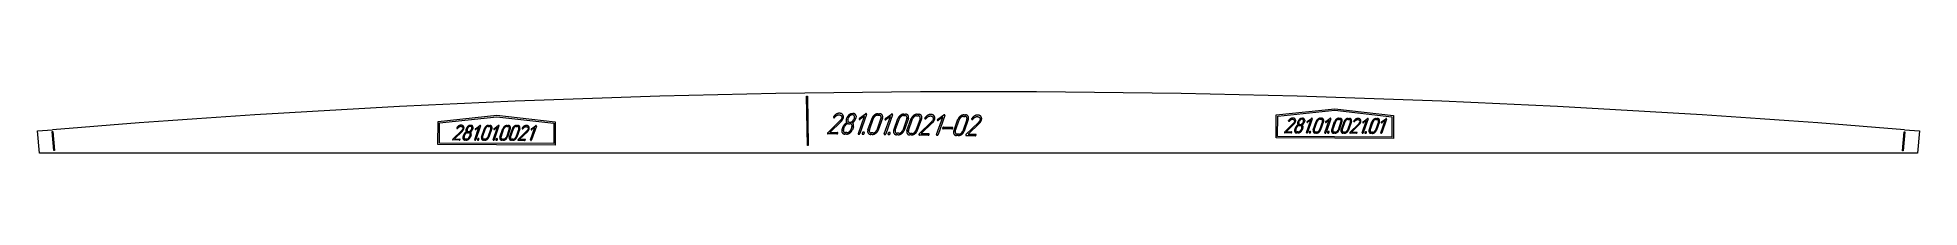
# Model space of a CAD drawing. Header units: millimetres. Extents: x -2 to 2529, y 0 to 83.
import ezdxf

# ---------------------------------------------------------------- set-up
doc = ezdxf.new("R2010")
doc.units = ezdxf.units.MM
doc.linetypes.add('K5LT_BASIC', pattern=[0])
doc.layers.add('Engraving', color=7, linetype='Continuous')

msp = doc.modelspace()

# ---------------------------------------------------------------- linework, layer by layer
at = {"color": 143, "linetype": 'K5LT_BASIC', "lineweight": 15, "true_color": 0x33acca}
for p, q in [((-2.5, 29.9), (17.5, 31.5)), ((0, 0), (-2.5, 29.9)), ((2508.7, 31.5), (2528.6, 29.9)), ((2528.6, 29.9), (2526.2, 0)), ((2526.2, 0), (0, 0))]:
    msp.add_line(p, q, dxfattribs=at)
msp.add_arc((1263.1, -15145.1), 15227.7, 85.30803, 94.69201, dxfattribs=at)
at = {"layer": 'Engraving', "color": 143, "linetype": 'K5LT_BASIC', "lineweight": 15, "true_color": 0x33acca}
for p, q in [((1033, 10.2), (1031.9, 76.8)), ((1031.9, 76.8), (1032.9, 76.8)), ((1032.9, 76.8), (1034, 10.2)), ((536.1, 42.7), (615, 51)), ((615, 51), (693.8, 42.1)), ((1091.7, 53.1), (1092.9, 53.4)), ((1092.9, 53.4), (1093.5, 53.5)), ((1093.5, 53.5), (1094.2, 53.5)), ((1103.1, 47.1), (1111.1, 52.9)), ((1112.6, 52.2), (1103.5, 26.5)), ((1127.3, 51), (1129.3, 51)), ((1128, 53), (1130, 53)), ((1137.9, 46.6), (1146, 52.5)), ((1147.4, 51.8), (1138.3, 26)), ((1162.8, 52.6), (1164.8, 52.5)), ((1180.6, 52.3), (1182.6, 52.3)), ((1208.3, 45.7), (1216.3, 51.6)), ((1217.8, 50.9), (1208.7, 25.1)), ((1243.6, 51.5), (1245.5, 51.5)), ((1663.4, 20.5), (1663.5, 51.5)), ((1663.5, 51.5), (1742.4, 59.8)), ((1665.5, 49.7), (1742.4, 57.8)), ((1742.4, 59.8), (1821.2, 50.9)), ((1742.4, 57.8), (1819.2, 49.1)), ((1821.2, 50.9), (1821.1, 19.8)), ((17.1, 29.3), (18.1, 29.4)), ((19.3, 3.6), (17.1, 29.3)), ((18.1, 29.4), (20.3, 3.6)), ((536, 11.7), (536.1, 42.7)), ((538, 13.7), (538.1, 40.9)), ((538.1, 40.9), (615, 49)), ((556, 18.9), (567.9, 30.6)), ((568.8, 29.8), (558.1, 19.2)), ((561.4, 34), (561.5, 34.3)), ((567.9, 30.6), (568.4, 31.2)), ((568.4, 31.2), (568.8, 31.7)), ((573.8, 31.9), (574.3, 33.3)), ((575.3, 31.9), (575.8, 33.3)), ((575.9, 27.6), (577.3, 27.6)), ((578.3, 37.3), (579.1, 37.5)), ((579.1, 37.5), (579.6, 37.5)), ((579.6, 37.5), (580.1, 37.5)), ((581.4, 33.3), (580.9, 31.8)), ((582.9, 33.3), (582.4, 31.8)), ((583, 33.7), (582.9, 33.3)), ((583.1, 34.2), (583, 33.7)), ((583.1, 34.9), (583.1, 34.2)), ((585.4, 18.3), (591.2, 35.1)), ((586.5, 33), (592.2, 37.3)), ((593.2, 36.8), (586.9, 18.3)), ((591.2, 35.1), (587.1, 32)), ((594.6, 21.8), (598.5, 33.2)), ((596, 21.8), (599.9, 33.2)), ((607, 33.2), (603.1, 21.8)), ((603.7, 36), (605.2, 36)), ((604.2, 37.4), (605.6, 37.4)), ((608.5, 33.1), (604.5, 21.8)), ((610.3, 18.2), (616.1, 35)), ((611.3, 32.9), (617.1, 37.2)), ((618.1, 36.7), (611.7, 18.2)), ((616.1, 35), (612, 31.9)), ((615, 49), (691.8, 40.3)), ((619.4, 21.7), (623.4, 33.1)), ((620.9, 21.7), (624.8, 33.1)), ((631.9, 33), (628, 21.7)), ((628.6, 35.9), (630, 35.9)), ((629.1, 37.3), (630.5, 37.3)), ((633.3, 33), (629.4, 21.7)), ((632.1, 21.7), (636.1, 33)), ((633.6, 21.7), (637.5, 33)), ((644.6, 33), (640.7, 21.6)), ((641.3, 35.8), (642.7, 35.8)), ((641.8, 37.2), (643.2, 37.2)), ((646, 33), (642.1, 21.6)), ((643.9, 18.4), (655.7, 30.2)), ((656.7, 29.4), (645.9, 18.8)), ((649.2, 33.6), (649.4, 33.8)), ((655.7, 30.2), (656.2, 30.8)), ((656.2, 30.8), (656.6, 31.2)), ((660.6, 18), (666.4, 34.7)), ((661.6, 32.7), (667.3, 36.9)), ((668.4, 36.4), (662, 18)), ((666.4, 34.7), (662.3, 31.7)), ((691.8, 40.3), (691.7, 13)), ((693.8, 42.1), (693.7, 11)), ((1060.3, 27.6), (1077.1, 43.9)), ((1072.5, 25.9), (1060.6, 26)), ((1078.3, 42.8), (1063.2, 28)), ((1063.2, 28), (1073.2, 27.9)), ((1068, 48.7), (1068.2, 49.1)), ((1077.1, 43.9), (1077.8, 44.7)), ((1077.8, 44.7), (1078.3, 45.4)), ((1079.5, 31.8), (1080.9, 35.7)), ((1081.5, 31.7), (1082.9, 35.7)), ((1085.3, 25.7), (1083.3, 25.7)), ((1086, 27.7), (1084, 27.7)), ((1085.4, 45.6), (1086.1, 47.6)), ((1087.4, 45.6), (1088.1, 47.6)), ((1088.3, 39.6), (1090.2, 39.6)), ((1092.8, 35.6), (1091.4, 31.6)), ((1094.8, 35.5), (1093.4, 31.6)), ((1096, 47.5), (1095.3, 45.5)), ((1098, 47.5), (1097.3, 45.4)), ((1098.3, 48.1), (1098, 47.5)), ((1098.4, 48.7), (1098.3, 48.1)), ((1098.5, 49.8), (1098.4, 48.7)), ((1101.5, 26.5), (1109.8, 49.9)), ((1109.8, 49.9), (1104, 45.7)), ((1114.3, 31.3), (1119.9, 47.2)), ((1116.3, 31.3), (1121.9, 47.1)), ((1120.9, 27.3), (1118.9, 27.3)), ((1131.9, 47), (1126.3, 31.2)), ((1133.9, 47), (1128.2, 31.1)), ((1136.3, 26), (1144.6, 49.4)), ((1144.6, 49.4), (1138.8, 45.2)), ((1149.1, 30.9), (1154.7, 46.7)), ((1151.1, 30.8), (1156.7, 46.7)), ((1155.7, 26.8), (1153.7, 26.8)), ((1166.7, 46.5), (1161.1, 30.7)), ((1162.1, 50.6), (1164.1, 50.6)), ((1168.7, 46.5), (1163.1, 30.7)), ((1166.9, 30.6), (1172.5, 46.5)), ((1168.9, 30.6), (1174.5, 46.4)), ((1173.4, 26.6), (1171.5, 26.6)), ((1184.5, 46.3), (1178.8, 30.5)), ((1179.9, 50.4), (1181.9, 50.3)), ((1186.5, 46.3), (1180.8, 30.4)), ((1183.3, 26), (1200, 42.3)), ((1201.3, 41.2), (1186.1, 26.4)), ((1186.1, 26.4), (1196.2, 26.3)), ((1190.9, 47.1), (1191.1, 47.5)), ((1200, 42.3), (1200.7, 43.1)), ((1200.7, 43.1), (1201.3, 43.8)), ((1206.7, 25.1), (1214.9, 48.5)), ((1214.9, 48.5), (1209.2, 44.3)), ((1227.3, 32.8), (1215.4, 33)), ((1216.1, 35), (1228, 34.8)), ((1229.9, 29.8), (1235.5, 45.6)), ((1231.9, 29.8), (1237.5, 45.6)), ((1236.4, 25.7), (1234.4, 25.8)), ((1247.4, 45.5), (1241.8, 29.6)), ((1242.8, 49.5), (1244.8, 49.5)), ((1249.4, 45.5), (1243.8, 29.6)), ((1246.2, 25.2), (1263, 41.5)), ((1264.3, 40.4), (1249.1, 25.6)), ((1249.1, 25.6), (1259.1, 25.4)), ((1253.9, 46.3), (1254.1, 46.7)), ((1263, 41.5), (1263.7, 42.2)), ((1263.7, 42.2), (1264.2, 42.9)), ((1665.4, 22.4), (1665.5, 49.7)), ((1674.7, 28.4), (1686.6, 40.2)), ((1683.5, 27.3), (1675, 27.3)), ((1687.5, 39.4), (1676.8, 28.7)), ((1676.8, 28.7), (1684, 28.7)), ((1680.1, 43.6), (1680.2, 43.8)), ((1686.6, 40.2), (1687.1, 40.7)), ((1687.1, 40.7), (1687.5, 41.2)), ((1688.4, 31.5), (1689.4, 34.3)), ((1689.8, 31.5), (1690.8, 34.3)), ((1692.6, 27.2), (1691.2, 27.2)), ((1693.1, 28.6), (1691.7, 28.7)), ((1692.6, 41.4), (1693.1, 42.9)), ((1694, 41.4), (1694.5, 42.9)), ((1694.6, 37.2), (1696.1, 37.2)), ((1697.9, 34.3), (1696.9, 31.5)), ((1697, 46.8), (1697.8, 47)), ((1697.8, 47), (1698.3, 47.1)), ((1698.3, 47.1), (1698.8, 47.1)), ((1699.3, 34.3), (1698.4, 31.5)), ((1700.2, 42.8), (1699.7, 41.4)), ((1701.6, 42.8), (1701.1, 41.4)), ((1701.7, 43.3), (1701.6, 42.8)), ((1701.8, 43.7), (1701.7, 43.3)), ((1701.9, 44.5), (1701.8, 43.7)), ((1704.2, 27.9), (1709.9, 44.6)), ((1705.2, 42.6), (1710.9, 46.8)), ((1712, 46.3), (1705.6, 27.9)), ((1709.9, 44.6), (1705.8, 41.6)), ((1713.3, 31.4), (1717.2, 42.7)), ((1714.7, 31.4), (1718.6, 42.7)), ((1717.5, 27.1), (1716.1, 27.1)), ((1718, 28.5), (1716.6, 28.5)), ((1725.7, 42.7), (1721.8, 31.4)), ((1722.5, 45.6), (1723.9, 45.6)), ((1722.9, 47), (1724.4, 47)), ((1727.2, 42.7), (1723.3, 31.3)), ((1729, 27.8), (1734.8, 44.5)), ((1730.1, 42.5), (1735.8, 46.7)), ((1736.8, 46.2), (1730.5, 27.8)), ((1734.8, 44.5), (1730.7, 41.5)), ((1738.2, 31.3), (1742.1, 42.6)), ((1739.6, 31.3), (1743.5, 42.6)), ((1742.4, 27), (1741, 27)), ((1742.9, 28.4), (1741.4, 28.4)), ((1750.6, 42.6), (1746.7, 31.2)), ((1747.3, 45.4), (1748.7, 45.4)), ((1747.8, 46.9), (1749.2, 46.9)), ((1752, 42.6), (1748.1, 31.2)), ((1750.9, 31.2), (1754.8, 42.6)), ((1752.3, 31.2), (1756.2, 42.6)), ((1755.1, 26.9), (1753.7, 26.9)), ((1755.6, 28.3), (1754.1, 28.4)), ((1763.3, 42.5), (1759.4, 31.2)), ((1760, 45.4), (1761.4, 45.4)), ((1760.5, 46.8), (1761.9, 46.8)), ((1764.7, 42.5), (1760.8, 31.2)), ((1762.6, 28), (1774.5, 39.7)), ((1771.3, 26.8), (1762.8, 26.9)), ((1775.4, 39), (1764.6, 28.3)), ((1764.6, 28.3), (1771.8, 28.3)), ((1767.9, 43.1), (1768.1, 43.4)), ((1774.5, 39.7), (1774.9, 40.3)), ((1774.9, 40.3), (1775.3, 40.8)), ((1779.3, 27.5), (1785.1, 44.3)), ((1780.3, 42.2), (1786.1, 46.5)), ((1787.1, 46), (1780.7, 27.5)), ((1785.1, 44.3), (1781, 41.2)), ((1788.4, 31), (1792.3, 42.4)), ((1789.9, 31), (1793.8, 42.4)), ((1792.6, 26.7), (1791.2, 26.8)), ((1793.1, 28.2), (1791.7, 28.2)), ((1800.9, 42.3), (1797, 31)), ((1797.6, 45.2), (1799, 45.2)), ((1798.1, 46.6), (1799.5, 46.6)), ((1802.3, 42.3), (1798.4, 31)), ((1804.2, 27.4), (1810, 44.1)), ((1805.2, 42.1), (1810.9, 46.3)), ((1812, 45.8), (1805.6, 27.4)), ((1810, 44.1), (1805.9, 41.1)), ((1819.2, 49.1), (1819.1, 21.8)), ((2505.8, 3.1), (2508, 28.8)), ((2509, 28.7), (2506.8, 3.1)), ((2508, 28.8), (2509, 28.7)), ((20.3, 3.6), (19.3, 3.6)), ((693.7, 11), (536, 11.7)), ((691.7, 13), (538, 13.7)), ((564.7, 17.7), (556.2, 17.8)), ((558.1, 19.2), (565.2, 19.1)), ((569.7, 22), (570.7, 24.8)), ((571.1, 22), (572.1, 24.8)), ((573.9, 17.7), (572.5, 17.7)), ((574.4, 19.1), (573, 19.1)), ((579.2, 24.8), (578.2, 21.9)), ((580.6, 24.8), (579.7, 21.9)), ((598.8, 17.6), (597.4, 17.6)), ((599.3, 19), (597.9, 19)), ((623.7, 17.4), (622.2, 17.4)), ((624.1, 18.9), (622.7, 18.9)), ((636.4, 17.4), (634.9, 17.4)), ((636.8, 18.8), (635.4, 18.8)), ((652.6, 17.3), (644.1, 17.3)), ((645.9, 18.8), (653.1, 18.7)), ((1034, 10.2), (1033, 10.2)), ((1120.2, 25.3), (1118.2, 25.3)), ((1155, 24.8), (1153, 24.8)), ((1172.7, 24.6), (1170.8, 24.6)), ((1195.5, 24.3), (1183.6, 24.4)), ((1235.7, 23.8), (1233.7, 23.8)), ((1258.4, 23.5), (1246.5, 23.6)), ((1821.1, 19.8), (1663.4, 20.5)), ((1819.1, 21.8), (1665.4, 22.4)), ((2506.8, 3.1), (2505.8, 3.1))]:
    msp.add_line(p, q, dxfattribs=at)
for points in [[(1072.1, 52.7), (1069.9, 51.5), (1068.2, 49.1)], [(1069.8, 48.4), (1071.2, 50.2), (1072.6, 51)], [(1076.1, 53.7), (1074, 53.7), (1072.1, 52.7)], [(1072.6, 51), (1074.1, 51.7), (1075.5, 51.7)], [(1075.5, 51.7), (1076.5, 51.7), (1077.3, 51.3)], [(1080.5, 51.7), (1078.9, 53.7), (1076.1, 53.7)], [(1077.3, 51.3), (1078.1, 50.9), (1078.6, 50.2)], [(1081.1, 46.8), (1082.1, 49.6), (1080.5, 51.7)], [(1089.3, 51.8), (1086.9, 49.9), (1086.1, 47.6)], [(1091.7, 53.1), (1090.5, 52.7), (1089.3, 51.8)], [(1093.5, 51.5), (1091.8, 51.5), (1090.3, 50.4)], [(1095.9, 50.3), (1095.1, 51.5), (1093.5, 51.5)], [(1097.8, 51.7), (1096.6, 53.4), (1094.2, 53.5)], [(1098.5, 49.8), (1098.4, 50.8), (1097.8, 51.7)], [(1111.9, 53.2), (1111.5, 53.2), (1111.1, 52.9)], [(1112.5, 52.9), (1112.3, 53.2), (1111.9, 53.2)], [(1112.6, 52.2), (1112.7, 52.7), (1112.5, 52.9)], [(1123.1, 51.3), (1120.8, 49.5), (1119.9, 47.2)], [(1128, 53), (1125.5, 53.1), (1123.1, 51.3)], [(1127.3, 51), (1125.6, 51.1), (1124.1, 49.9)], [(1131.7, 49.8), (1130.9, 51), (1129.3, 51)], [(1133.6, 51.2), (1132.4, 53), (1130, 53)], [(1133.9, 47), (1134.7, 49.5), (1133.6, 51.2)], [(1146.7, 52.8), (1146.3, 52.8), (1146, 52.5)], [(1147.4, 52.5), (1147.1, 52.8), (1146.7, 52.8)], [(1147.4, 51.8), (1147.6, 52.2), (1147.4, 52.5)], [(1157.9, 50.8), (1155.6, 49.1), (1154.7, 46.7)], [(1162.8, 52.6), (1160.3, 52.6), (1157.9, 50.8)], [(1168.4, 50.8), (1167.2, 52.5), (1164.8, 52.5)], [(1168.7, 46.5), (1169.6, 49), (1168.4, 50.8)], [(1180.6, 52.3), (1178.1, 52.4), (1175.7, 50.6)], [(1186.2, 50.5), (1185, 52.3), (1182.6, 52.3)], [(1195, 51.1), (1192.8, 49.9), (1191.1, 47.5)], [(1199, 52.1), (1197, 52.1), (1195, 51.1)], [(1203.5, 50.1), (1201.9, 52.1), (1199, 52.1)], [(1217.1, 51.8), (1216.7, 51.8), (1216.3, 51.6)], [(1217.7, 51.6), (1217.5, 51.8), (1217.1, 51.8)], [(1217.8, 50.9), (1217.9, 51.3), (1217.7, 51.6)], [(1243.6, 51.5), (1241, 51.5), (1238.7, 49.8)], [(1249.1, 49.7), (1248, 51.5), (1245.5, 51.5)], [(1262, 51.3), (1259.9, 51.3), (1258, 50.2)], [(1266.4, 49.3), (1264.9, 51.2), (1262, 51.3)], [(561.4, 34), (561.3, 33.7), (561.4, 33.5)], [(561.4, 33.5), (561.6, 33.3), (561.9, 33.3)], [(564.3, 36.9), (562.7, 36), (561.5, 34.3)], [(561.9, 33.3), (562.1, 33.4), (562.3, 33.4)], [(562.3, 33.4), (562.5, 33.5), (562.7, 33.8)], [(562.7, 33.8), (563.7, 35.1), (564.7, 35.6)], [(567.1, 37.6), (565.7, 37.6), (564.3, 36.9)], [(564.7, 35.6), (565.7, 36.2), (566.7, 36.2)], [(566.7, 36.2), (567.4, 36.2), (568, 35.9)], [(570.3, 36.2), (569.2, 37.6), (567.1, 37.6)], [(568, 35.9), (568.6, 35.6), (569, 35.1)], [(569.3, 32.7), (569.1, 32.2), (568.8, 31.7)], [(568.8, 29.8), (569.6, 30.7), (570.1, 31.4)], [(569, 35.1), (569.8, 34.2), (569.3, 32.7)], [(570.1, 31.4), (570.5, 32), (570.8, 32.7)], [(570.8, 32.7), (571.5, 34.7), (570.3, 36.2)], [(572, 26.9), (571.1, 25.9), (570.7, 24.8)], [(574.3, 28.6), (572.9, 27.9), (572, 26.9)], [(573.6, 26.8), (572.5, 26), (572.1, 24.8)], [(573.8, 31.9), (573.5, 30.9), (573.6, 30)], [(573.6, 30), (573.8, 29.2), (574.3, 28.6)], [(575.9, 27.6), (574.7, 27.6), (573.6, 26.8)], [(576.6, 36.3), (574.9, 35), (574.3, 33.3)], [(575.3, 31.9), (574.9, 30.7), (575.4, 29.9)], [(575.4, 29.9), (575.9, 29), (577.1, 29)], [(577.3, 35.3), (576.2, 34.5), (575.8, 33.3)], [(578.3, 37.3), (577.5, 37), (576.6, 36.3)], [(577.1, 29), (578.3, 29), (579.4, 29.8)], [(579.6, 36.1), (578.4, 36.1), (577.3, 35.3)], [(579.1, 26.8), (578.6, 27.6), (577.3, 27.6)], [(579.2, 24.8), (579.6, 25.9), (579.1, 26.8)], [(579.4, 29.8), (580.5, 30.6), (580.9, 31.8)], [(581.3, 35.3), (580.8, 36.1), (579.6, 36.1)], [(579.6, 28.5), (580.7, 29.2), (581.3, 30)], [(580.7, 27), (580.5, 28.1), (579.6, 28.5)], [(582.7, 36.3), (581.8, 37.5), (580.1, 37.5)], [(580.6, 24.8), (581, 25.9), (580.7, 27)], [(581.4, 33.3), (581.8, 34.5), (581.3, 35.3)], [(581.3, 30), (582, 30.8), (582.4, 31.8)], [(583.1, 34.9), (583.1, 35.7), (582.7, 36.3)], [(586.5, 33), (586.1, 32.7), (586.1, 32.6)], [(586.1, 32.6), (586, 32.3), (586.1, 32)], [(586.1, 32), (586.3, 31.8), (586.6, 31.8)], [(586.6, 31.8), (586.8, 31.8), (587.1, 32)], [(592.7, 37.5), (592.5, 37.5), (592.2, 37.3)], [(593.2, 37.3), (593, 37.5), (592.7, 37.5)], [(593.2, 36.8), (593.3, 37.1), (593.2, 37.3)], [(600.8, 36.2), (599.1, 34.9), (598.5, 33.2)], [(601.4, 35.2), (600.3, 34.4), (599.9, 33.2)], [(604.2, 37.4), (602.4, 37.4), (600.8, 36.2)], [(603.7, 36), (602.6, 36), (601.4, 35.2)], [(606.9, 35.2), (606.3, 36), (605.2, 36)], [(608.2, 36.2), (607.4, 37.4), (605.6, 37.4)], [(607, 33.2), (607.4, 34.3), (606.9, 35.2)], [(608.5, 33.1), (609.1, 34.9), (608.2, 36.2)], [(611, 32.4), (610.9, 32.1), (611, 31.9)], [(611.3, 32.9), (611, 32.5), (611, 32.4)], [(611, 31.9), (611.1, 31.7), (611.4, 31.7)], [(611.4, 31.7), (611.7, 31.7), (612, 31.9)], [(617.6, 37.4), (617.3, 37.4), (617.1, 37.2)], [(618.1, 37.2), (617.9, 37.3), (617.6, 37.4)], [(618.1, 36.7), (618.2, 37), (618.1, 37.2)], [(625.6, 36), (623.9, 34.8), (623.4, 33.1)], [(626.3, 35.1), (625.2, 34.2), (624.8, 33.1)], [(629.1, 37.3), (627.3, 37.3), (625.6, 36)], [(628.6, 35.9), (627.4, 35.9), (626.3, 35.1)], [(631.8, 35), (631.2, 35.9), (630, 35.9)], [(633.1, 36), (632.3, 37.3), (630.5, 37.3)], [(631.9, 33), (632.3, 34.2), (631.8, 35)], [(633.3, 33), (633.9, 34.8), (633.1, 36)], [(638.3, 36), (636.6, 34.7), (636.1, 33)], [(639, 35), (637.9, 34.2), (637.5, 33)], [(641.8, 37.2), (640, 37.3), (638.3, 36)], [(641.3, 35.8), (640.1, 35.8), (639, 35)], [(644.5, 35), (643.9, 35.8), (642.7, 35.8)], [(645.8, 36), (645, 37.2), (643.2, 37.2)], [(644.6, 33), (645, 34.1), (644.5, 35)], [(646, 33), (646.6, 34.7), (645.8, 36)], [(649.2, 33.6), (649.1, 33.3), (649.3, 33.1)], [(649.3, 33.1), (649.4, 32.9), (649.7, 32.9)], [(652.1, 36.4), (650.6, 35.6), (649.4, 33.8)], [(649.7, 32.9), (650, 32.9), (650.2, 33)], [(650.2, 33), (650.4, 33.1), (650.5, 33.4)], [(650.5, 33.4), (651.5, 34.7), (652.5, 35.2)], [(655, 37.2), (653.5, 37.2), (652.1, 36.4)], [(652.5, 35.2), (653.6, 35.8), (654.6, 35.7)], [(654.6, 35.7), (655.3, 35.7), (655.9, 35.5)], [(658.1, 35.8), (657, 37.2), (655, 37.2)], [(655.9, 35.5), (656.5, 35.2), (656.8, 34.7)], [(657.1, 32.3), (657, 31.8), (656.6, 31.2)], [(656.7, 29.4), (657.5, 30.3), (657.9, 30.9)], [(656.8, 34.7), (657.6, 33.7), (657.1, 32.3)], [(657.9, 30.9), (658.4, 31.6), (658.6, 32.3)], [(658.6, 32.3), (659.3, 34.3), (658.1, 35.8)], [(661.6, 32.7), (661.3, 32.3), (661.2, 32.2)], [(661.2, 32.2), (661.1, 31.9), (661.3, 31.7)], [(661.3, 31.7), (661.4, 31.5), (661.7, 31.5)], [(661.7, 31.5), (662, 31.5), (662.3, 31.7)], [(667.9, 37.1), (667.6, 37.1), (667.3, 36.9)], [(668.3, 36.9), (668.2, 37.1), (667.9, 37.1)], [(668.4, 36.4), (668.5, 36.7), (668.3, 36.9)], [(1060, 27.1), (1059.9, 26.7), (1060, 26.4)], [(1060.3, 27.6), (1060.1, 27.4), (1060, 27.1)], [(1060, 26.4), (1060.2, 26.1), (1060.6, 26)], [(1068, 48.7), (1067.8, 48.3), (1068, 48)], [(1068, 48), (1068.2, 47.8), (1068.7, 47.7)], [(1068.7, 47.7), (1069, 47.8), (1069.3, 47.9)], [(1069.3, 47.9), (1069.6, 48.1), (1069.8, 48.4)], [(1072.5, 25.9), (1073, 25.9), (1073.3, 26.2)], [(1073.8, 27.5), (1073.6, 27.9), (1073.2, 27.9)], [(1073.3, 26.2), (1073.7, 26.5), (1073.8, 26.9)], [(1073.8, 26.9), (1074, 27.2), (1073.8, 27.5)], [(1079.1, 46.8), (1078.8, 46.1), (1078.3, 45.4)], [(1078.3, 42.8), (1079.5, 44), (1080.1, 44.9)], [(1078.6, 50.2), (1079.8, 48.8), (1079.1, 46.8)], [(1079.5, 31.8), (1078.6, 29.3), (1079.8, 27.5)], [(1079.8, 27.5), (1081.1, 25.8), (1083.3, 25.7)], [(1080.1, 44.9), (1080.8, 45.8), (1081.1, 46.8)], [(1082.8, 38.6), (1081.4, 37.3), (1080.9, 35.7)], [(1081.5, 31.7), (1080.9, 30.1), (1081.7, 28.9)], [(1081.7, 28.9), (1082.5, 27.8), (1084, 27.7)], [(1086, 41), (1084.1, 40), (1082.8, 38.6)], [(1085, 38.5), (1083.5, 37.3), (1082.9, 35.7)], [(1085.4, 45.6), (1084.9, 44.2), (1085.1, 43)], [(1088.3, 39.6), (1086.6, 39.6), (1085, 38.5)], [(1085.1, 43), (1085.2, 41.8), (1086, 41)], [(1085.3, 25.7), (1087.8, 25.7), (1090.2, 27.4)], [(1086, 27.7), (1087.7, 27.7), (1089.3, 28.8)], [(1087.4, 45.6), (1086.8, 43.9), (1087.5, 42.8)], [(1087.5, 42.8), (1088.3, 41.6), (1089.9, 41.6)], [(1090.3, 50.4), (1088.7, 49.3), (1088.1, 47.6)], [(1089.3, 28.8), (1090.8, 29.9), (1091.4, 31.6)], [(1089.9, 41.6), (1091.5, 41.6), (1093.1, 42.7)], [(1092.7, 38.4), (1091.9, 39.6), (1090.2, 39.6)], [(1090.2, 27.4), (1092.5, 29.1), (1093.4, 31.6)], [(1092.8, 35.6), (1093.4, 37.2), (1092.7, 38.4)], [(1093.1, 42.7), (1094.7, 43.8), (1095.3, 45.5)], [(1093.5, 40.9), (1094.9, 41.8), (1095.9, 42.9)], [(1095, 38.7), (1094.6, 40.2), (1093.5, 40.9)], [(1094.8, 35.5), (1095.4, 37.2), (1095, 38.7)], [(1096, 47.5), (1096.6, 49.1), (1095.9, 50.3)], [(1095.9, 42.9), (1096.8, 44), (1097.3, 45.4)], [(1101.5, 26.5), (1101.3, 26), (1101.5, 25.7)], [(1101.5, 25.7), (1101.9, 25.5), (1102.1, 25.5)], [(1102.1, 25.5), (1102.6, 25.5), (1102.9, 25.7)], [(1102.6, 46.4), (1102.4, 46), (1102.6, 45.7)], [(1103.1, 47.1), (1102.6, 46.6), (1102.6, 46.4)], [(1102.6, 45.7), (1102.8, 45.4), (1103.2, 45.4)], [(1102.9, 25.7), (1103.3, 26), (1103.5, 26.5)], [(1103.2, 45.4), (1103.6, 45.4), (1104, 45.7)], [(1106.5, 26.9), (1106.3, 26.3), (1106.6, 25.9)], [(1107.2, 27.8), (1106.7, 27.3), (1106.5, 26.9)], [(1106.6, 25.9), (1106.8, 25.4), (1107.5, 25.4)], [(1108.6, 28.4), (1107.8, 28.4), (1107.2, 27.8)], [(1107.5, 25.4), (1108.2, 25.4), (1108.8, 25.9)], [(1109.4, 27.9), (1109.1, 28.4), (1108.6, 28.4)], [(1108.8, 25.9), (1109.3, 26.4), (1109.5, 26.9)], [(1109.5, 26.9), (1109.7, 27.4), (1109.4, 27.9)], [(1114.3, 31.3), (1113.4, 28.8), (1114.6, 27.1)], [(1114.6, 27.1), (1115.9, 25.3), (1118.2, 25.3)], [(1116.3, 31.3), (1115.7, 29.7), (1116.5, 28.5)], [(1116.5, 28.5), (1117.3, 27.3), (1118.9, 27.3)], [(1120.2, 25.3), (1122.6, 25.2), (1125, 27)], [(1120.9, 27.3), (1122.5, 27.2), (1124.1, 28.3)], [(1124.1, 49.9), (1122.5, 48.8), (1121.9, 47.1)], [(1124.1, 28.3), (1125.7, 29.5), (1126.3, 31.2)], [(1125, 27), (1127.4, 28.7), (1128.2, 31.1)], [(1131.9, 47), (1132.4, 48.6), (1131.7, 49.8)], [(1136.3, 26), (1136.1, 25.5), (1136.3, 25.3)], [(1137.4, 46), (1137.2, 45.5), (1137.4, 45.2)], [(1137.9, 46.6), (1137.4, 46.1), (1137.4, 46)], [(1137.4, 45.2), (1137.6, 44.9), (1138, 44.9)], [(1137.7, 25.3), (1138.1, 25.5), (1138.3, 26)], [(1138, 44.9), (1138.4, 44.9), (1138.8, 45.2)], [(1141.4, 26.5), (1141.1, 25.9), (1141.4, 25.4)], [(1142.1, 27.4), (1141.5, 26.8), (1141.4, 26.5)], [(1141.4, 25.4), (1141.6, 25), (1142.3, 25)], [(1143.4, 27.9), (1142.6, 28), (1142.1, 27.4)], [(1142.3, 25), (1143, 25), (1143.6, 25.4)], [(1144.2, 27.5), (1143.9, 27.9), (1143.4, 27.9)], [(1143.6, 25.4), (1144.2, 25.9), (1144.3, 26.4)], [(1144.3, 26.4), (1144.5, 27), (1144.2, 27.5)], [(1149.1, 30.9), (1148.2, 28.4), (1149.5, 26.6)], [(1149.5, 26.6), (1150.7, 24.9), (1153, 24.8)], [(1151.1, 30.8), (1150.5, 29.2), (1151.3, 28)], [(1151.3, 28), (1152.1, 26.8), (1153.7, 26.8)], [(1155, 24.8), (1157.5, 24.8), (1159.8, 26.5)], [(1155.7, 26.8), (1157.3, 26.8), (1158.9, 27.9)], [(1158.9, 49.5), (1157.3, 48.3), (1156.7, 46.7)], [(1162.1, 50.6), (1160.5, 50.6), (1158.9, 49.5)], [(1158.9, 27.9), (1160.5, 29), (1161.1, 30.7)], [(1159.8, 26.5), (1162.2, 28.2), (1163.1, 30.7)], [(1166.5, 49.4), (1165.7, 50.5), (1164.1, 50.6)], [(1166.7, 46.5), (1167.3, 48.2), (1166.5, 49.4)], [(1166.9, 30.6), (1166, 28.1), (1167.2, 26.4)], [(1167.2, 26.4), (1168.5, 24.6), (1170.8, 24.6)], [(1168.9, 30.6), (1168.3, 29), (1169.1, 27.8)], [(1169.1, 27.8), (1169.9, 26.6), (1171.5, 26.6)], [(1175.7, 50.6), (1173.4, 48.8), (1172.5, 46.5)], [(1172.7, 24.6), (1175.2, 24.5), (1177.6, 26.3)], [(1173.4, 26.6), (1175.1, 26.5), (1176.7, 27.7)], [(1176.7, 49.2), (1175.1, 48.1), (1174.5, 46.4)], [(1179.9, 50.4), (1178.2, 50.4), (1176.7, 49.2)], [(1176.7, 27.7), (1178.2, 28.8), (1178.8, 30.5)], [(1177.6, 26.3), (1180, 28), (1180.8, 30.4)], [(1184.3, 49.1), (1183.5, 50.3), (1181.9, 50.3)], [(1183, 25.5), (1182.8, 25.1), (1183, 24.8)], [(1183.3, 26), (1183.1, 25.8), (1183, 25.5)], [(1184.5, 46.3), (1185, 47.9), (1184.3, 49.1)], [(1186.5, 46.3), (1187.3, 48.8), (1186.2, 50.5)], [(1190.9, 47.1), (1190.8, 46.7), (1191, 46.4)], [(1191, 46.4), (1191.2, 46.1), (1191.6, 46.1)], [(1191.6, 46.1), (1192, 46.2), (1192.3, 46.3)], [(1192.3, 46.3), (1192.5, 46.5), (1192.8, 46.8)], [(1192.8, 46.8), (1194.2, 48.6), (1195.6, 49.4)], [(1195.6, 49.4), (1197.1, 50.1), (1198.4, 50.1)], [(1196.7, 25.9), (1196.5, 26.3), (1196.2, 26.3)], [(1196.8, 25.3), (1196.9, 25.6), (1196.7, 25.9)], [(1198.4, 50.1), (1199.4, 50.1), (1200.3, 49.7)], [(1200.3, 49.7), (1201.1, 49.3), (1201.6, 48.6)], [(1202, 45.2), (1201.8, 44.5), (1201.3, 43.8)], [(1201.3, 41.2), (1202.5, 42.4), (1203.1, 43.3)], [(1201.6, 48.6), (1202.7, 47.2), (1202, 45.2)], [(1203.1, 43.3), (1203.7, 44.2), (1204.1, 45.2)], [(1204.1, 45.2), (1205.1, 48), (1203.5, 50.1)], [(1208.3, 45.7), (1207.8, 45.2), (1207.7, 45)], [(1207.7, 45), (1207.6, 44.6), (1207.8, 44.3)], [(1207.8, 44.3), (1208, 44), (1208.4, 44)], [(1208.4, 44), (1208.8, 44), (1209.2, 44.3)], [(1214.7, 34), (1214.6, 33.6), (1214.7, 33.3)], [(1215.2, 34.6), (1214.8, 34.2), (1214.7, 34)], [(1214.7, 33.3), (1214.9, 33), (1215.4, 33)], [(1216.1, 35), (1215.6, 35), (1215.2, 34.6)], [(1227.3, 32.8), (1227.8, 32.8), (1228.1, 33.1)], [(1228.6, 34.5), (1228.4, 34.8), (1228, 34.8)], [(1228.1, 33.1), (1228.5, 33.4), (1228.6, 33.8)], [(1228.6, 33.8), (1228.8, 34.2), (1228.6, 34.5)], [(1229.9, 29.8), (1229, 27.3), (1230.2, 25.6)], [(1230.2, 25.6), (1231.4, 23.8), (1233.7, 23.8)], [(1231.9, 29.8), (1231.3, 28.2), (1232.1, 27)], [(1232.1, 27), (1232.9, 25.8), (1234.4, 25.8)], [(1238.7, 49.8), (1236.3, 48), (1235.5, 45.6)], [(1235.7, 23.8), (1238.2, 23.7), (1240.6, 25.5)], [(1236.4, 25.7), (1238, 25.7), (1239.6, 26.8)], [(1239.6, 48.4), (1238, 47.3), (1237.5, 45.6)], [(1242.8, 49.5), (1241.2, 49.5), (1239.6, 48.4)], [(1239.6, 26.8), (1241.2, 27.9), (1241.8, 29.6)], [(1240.6, 25.5), (1242.9, 27.2), (1243.8, 29.6)], [(1247.2, 48.3), (1246.5, 49.5), (1244.8, 49.5)], [(1247.4, 45.5), (1248, 47.1), (1247.2, 48.3)], [(1249.4, 45.5), (1250.3, 47.9), (1249.1, 49.7)], [(1253.9, 46.3), (1253.8, 45.9), (1254, 45.6)], [(1254, 45.6), (1254.2, 45.3), (1254.6, 45.3)], [(1258, 50.2), (1255.8, 49.1), (1254.1, 46.7)], [(1254.6, 45.3), (1255, 45.4), (1255.2, 45.5)], [(1255.2, 45.5), (1255.5, 45.6), (1255.7, 46)], [(1255.7, 46), (1257.1, 47.8), (1258.6, 48.5)], [(1258.6, 48.5), (1260, 49.3), (1261.4, 49.3)], [(1259.7, 25.1), (1259.5, 25.4), (1259.1, 25.4)], [(1261.4, 49.3), (1262.4, 49.2), (1263.2, 48.8)], [(1263.2, 48.8), (1264.1, 48.5), (1264.6, 47.8)], [(1265, 44.4), (1264.7, 43.6), (1264.2, 42.9)], [(1264.3, 40.4), (1265.4, 41.6), (1266.1, 42.5)], [(1264.6, 47.8), (1265.7, 46.4), (1265, 44.4)], [(1266.1, 42.5), (1266.7, 43.4), (1267, 44.4)], [(1267, 44.4), (1268, 47.2), (1266.4, 49.3)], [(1674.7, 28.4), (1674.6, 28.3), (1674.5, 28.1)], [(1674.5, 28.1), (1674.4, 27.8), (1674.5, 27.5)], [(1674.5, 27.5), (1674.7, 27.3), (1675, 27.3)], [(1680.1, 43.6), (1680, 43.2), (1680.1, 43.1)], [(1680.1, 43.1), (1680.3, 42.9), (1680.6, 42.9)], [(1683, 46.4), (1681.4, 45.5), (1680.2, 43.8)], [(1680.6, 42.9), (1680.9, 42.9), (1681, 43)], [(1681, 43), (1681.2, 43.1), (1681.4, 43.3)], [(1681.4, 43.3), (1682.4, 44.6), (1683.4, 45.2)], [(1685.9, 47.2), (1684.4, 47.2), (1683, 46.4)], [(1683.4, 45.2), (1684.5, 45.7), (1685.4, 45.7)], [(1683.5, 27.3), (1683.8, 27.3), (1684.1, 27.5)], [(1684.4, 28.5), (1684.2, 28.7), (1684, 28.7)], [(1684.1, 27.5), (1684.3, 27.7), (1684.4, 28)], [(1684.4, 28), (1684.5, 28.2), (1684.4, 28.5)], [(1685.4, 45.7), (1686.1, 45.7), (1686.7, 45.4)], [(1689, 45.8), (1687.9, 47.2), (1685.9, 47.2)], [(1686.7, 45.4), (1687.3, 45.2), (1687.7, 44.7)], [(1688, 42.3), (1687.8, 41.7), (1687.5, 41.2)], [(1687.5, 39.4), (1688.4, 40.2), (1688.8, 40.9)], [(1687.7, 44.7), (1688.5, 43.7), (1688, 42.3)], [(1688.4, 31.5), (1687.8, 29.7), (1688.7, 28.5)], [(1688.7, 28.5), (1689.6, 27.2), (1691.2, 27.2)], [(1688.8, 40.9), (1689.3, 41.6), (1689.5, 42.3)], [(1689.5, 42.3), (1690.2, 44.3), (1689, 45.8)], [(1690.7, 36.4), (1689.8, 35.4), (1689.4, 34.3)], [(1689.8, 31.5), (1689.4, 30.4), (1690, 29.5)], [(1690, 29.5), (1690.6, 28.7), (1691.7, 28.7)], [(1693, 38.1), (1691.7, 37.4), (1690.7, 36.4)], [(1692.3, 36.3), (1691.2, 35.5), (1690.8, 34.3)], [(1692.6, 41.4), (1692.2, 40.4), (1692.3, 39.6)], [(1692.3, 39.6), (1692.5, 38.7), (1693, 38.1)], [(1694.6, 37.2), (1693.5, 37.2), (1692.3, 36.3)], [(1692.6, 27.2), (1694.4, 27.2), (1696.1, 28.5)], [(1695.3, 45.9), (1693.6, 44.5), (1693.1, 42.9)], [(1693.1, 28.6), (1694.3, 28.6), (1695.4, 29.5)], [(1694, 41.4), (1693.6, 40.2), (1694.1, 39.4)], [(1694.1, 39.4), (1694.6, 38.6), (1695.8, 38.6)], [(1696, 44.9), (1694.9, 44.1), (1694.5, 42.9)], [(1697, 46.8), (1696.2, 46.5), (1695.3, 45.9)], [(1695.4, 29.5), (1696.5, 30.3), (1696.9, 31.5)], [(1695.8, 38.6), (1697, 38.6), (1698.1, 39.4)], [(1698.3, 45.7), (1697.1, 45.7), (1696, 44.9)], [(1697.8, 36.3), (1697.3, 37.1), (1696.1, 37.2)], [(1696.1, 28.5), (1697.8, 29.7), (1698.4, 31.5)], [(1697.9, 34.3), (1698.3, 35.5), (1697.8, 36.3)], [(1698.1, 39.4), (1699.2, 40.2), (1699.7, 41.4)], [(1700, 44.8), (1699.5, 45.7), (1698.3, 45.7)], [(1698.4, 38.1), (1699.4, 38.7), (1700.1, 39.5)], [(1699.5, 36.6), (1699.2, 37.6), (1698.4, 38.1)], [(1701.4, 45.8), (1700.5, 47.1), (1698.8, 47.1)], [(1699.3, 34.3), (1699.8, 35.5), (1699.5, 36.6)], [(1700.2, 42.8), (1700.6, 44), (1700, 44.8)], [(1700.1, 39.5), (1700.7, 40.3), (1701.1, 41.4)], [(1701.9, 44.5), (1701.8, 45.2), (1701.4, 45.8)], [(1704.2, 27.9), (1704, 27.5), (1704.2, 27.3)], [(1704.2, 27.3), (1704.5, 27.2), (1704.6, 27.2)], [(1704.6, 27.2), (1704.9, 27.2), (1705.2, 27.3)], [(1705.2, 42.6), (1704.9, 42.2), (1704.8, 42.1)], [(1704.8, 42.1), (1704.7, 41.8), (1704.9, 41.6)], [(1704.9, 41.6), (1705, 41.4), (1705.3, 41.4)], [(1705.2, 27.3), (1705.5, 27.5), (1705.6, 27.9)], [(1705.3, 41.4), (1705.6, 41.4), (1705.8, 41.6)], [(1707.8, 28.2), (1707.6, 27.8), (1707.8, 27.5)], [(1708.3, 28.9), (1707.9, 28.5), (1707.8, 28.2)], [(1707.8, 27.5), (1708, 27.2), (1708.5, 27.2)], [(1709.2, 29.3), (1708.7, 29.3), (1708.3, 28.9)], [(1708.5, 27.2), (1709, 27.1), (1709.4, 27.5)], [(1709.8, 28.9), (1709.6, 29.3), (1709.2, 29.3)], [(1709.4, 27.5), (1709.8, 27.8), (1709.9, 28.2)], [(1709.9, 28.2), (1710, 28.6), (1709.8, 28.9)], [(1711.5, 47), (1711.2, 47), (1710.9, 46.8)], [(1711.9, 46.8), (1711.8, 47), (1711.5, 47)], [(1712, 46.3), (1712.1, 46.6), (1711.9, 46.8)], [(1713.3, 31.4), (1712.7, 29.6), (1713.6, 28.4)], [(1713.6, 28.4), (1714.5, 27.1), (1716.1, 27.1)], [(1714.7, 31.4), (1714.3, 30.2), (1714.9, 29.4)], [(1714.9, 29.4), (1715.5, 28.5), (1716.6, 28.5)], [(1719.5, 45.7), (1717.8, 44.4), (1717.2, 42.7)], [(1717.5, 27.1), (1719.3, 27.1), (1721, 28.3)], [(1718, 28.5), (1719.1, 28.5), (1720.3, 29.3)], [(1720.2, 44.7), (1719, 43.9), (1718.6, 42.7)], [(1722.9, 47), (1721.2, 47), (1719.5, 45.7)], [(1722.5, 45.6), (1721.3, 45.6), (1720.2, 44.7)], [(1720.3, 29.3), (1721.4, 30.1), (1721.8, 31.4)], [(1721, 28.3), (1722.7, 29.6), (1723.3, 31.3)], [(1725.6, 44.7), (1725.1, 45.5), (1723.9, 45.6)], [(1726.9, 45.7), (1726.1, 47), (1724.4, 47)], [(1725.7, 42.7), (1726.2, 43.9), (1725.6, 44.7)], [(1727.2, 42.7), (1727.8, 44.5), (1726.9, 45.7)], [(1729, 27.8), (1728.9, 27.4), (1729.1, 27.2)], [(1729.1, 27.2), (1729.4, 27), (1729.5, 27)], [(1729.5, 27), (1729.8, 27), (1730.1, 27.2)], [(1729.7, 42), (1729.6, 41.7), (1729.7, 41.5)], [(1730.1, 42.5), (1729.7, 42.1), (1729.7, 42)], [(1729.7, 41.5), (1729.9, 41.3), (1730.2, 41.3)], [(1730.1, 27.2), (1730.3, 27.4), (1730.5, 27.8)], [(1730.2, 41.3), (1730.4, 41.3), (1730.7, 41.5)], [(1733.1, 28.8), (1732.7, 28.3), (1732.6, 28.1)], [(1732.6, 28.1), (1732.5, 27.7), (1732.7, 27.3)], [(1732.7, 27.3), (1732.8, 27), (1733.3, 27)], [(1734.1, 29.2), (1733.6, 29.2), (1733.1, 28.8)], [(1733.3, 27), (1733.9, 27), (1734.3, 27.4)], [(1734.7, 28.8), (1734.5, 29.2), (1734.1, 29.2)], [(1734.3, 27.4), (1734.6, 27.7), (1734.8, 28.1)], [(1734.8, 28.1), (1734.9, 28.5), (1734.7, 28.8)], [(1736.3, 46.9), (1736.1, 46.9), (1735.8, 46.7)], [(1736.8, 46.7), (1736.6, 46.9), (1736.3, 46.9)], [(1736.8, 46.2), (1736.9, 46.5), (1736.8, 46.7)], [(1738.2, 31.3), (1737.5, 29.5), (1738.4, 28.2)], [(1738.4, 28.2), (1739.3, 27), (1741, 27)], [(1739.6, 31.3), (1739.2, 30.1), (1739.8, 29.3)], [(1739.8, 29.3), (1740.3, 28.4), (1741.4, 28.4)], [(1744.3, 45.6), (1742.7, 44.3), (1742.1, 42.6)], [(1742.4, 27), (1744.2, 27), (1745.8, 28.2)], [(1742.9, 28.4), (1744, 28.4), (1745.1, 29.2)], [(1745, 44.6), (1743.9, 43.8), (1743.5, 42.6)], [(1747.8, 46.9), (1746, 46.9), (1744.3, 45.6)], [(1747.3, 45.4), (1746.1, 45.4), (1745, 44.6)], [(1745.1, 29.2), (1746.3, 30), (1746.7, 31.2)], [(1745.8, 28.2), (1747.5, 29.5), (1748.1, 31.2)], [(1750.5, 44.6), (1749.9, 45.4), (1748.7, 45.4)], [(1751.8, 45.6), (1751, 46.8), (1749.2, 46.9)], [(1750.6, 42.6), (1751, 43.7), (1750.5, 44.6)], [(1750.9, 31.2), (1750.2, 29.4), (1751.1, 28.2)], [(1751.1, 28.2), (1752, 26.9), (1753.7, 26.9)], [(1752, 42.6), (1752.7, 44.3), (1751.8, 45.6)], [(1752.3, 31.2), (1751.9, 30.1), (1752.5, 29.2)], [(1752.5, 29.2), (1753, 28.4), (1754.1, 28.4)], [(1757, 45.5), (1755.4, 44.3), (1754.8, 42.6)], [(1755.1, 26.9), (1756.9, 26.9), (1758.5, 28.2)], [(1755.6, 28.3), (1756.7, 28.3), (1757.8, 29.1)], [(1757.7, 44.6), (1756.6, 43.7), (1756.2, 42.6)], [(1760.5, 46.8), (1758.7, 46.8), (1757, 45.5)], [(1760, 45.4), (1758.8, 45.4), (1757.7, 44.6)], [(1757.8, 29.1), (1759, 30), (1759.4, 31.2)], [(1758.5, 28.2), (1760.2, 29.4), (1760.8, 31.2)], [(1763.2, 44.5), (1762.6, 45.4), (1761.4, 45.4)], [(1764.5, 45.5), (1763.7, 46.8), (1761.9, 46.8)], [(1762.4, 27.7), (1762.3, 27.4), (1762.4, 27.1)], [(1762.6, 28), (1762.4, 27.9), (1762.4, 27.7)], [(1762.4, 27.1), (1762.5, 26.9), (1762.8, 26.9)], [(1763.3, 42.5), (1763.7, 43.7), (1763.2, 44.5)], [(1764.7, 42.5), (1765.4, 44.3), (1764.5, 45.5)], [(1767.9, 43.1), (1767.8, 42.8), (1768, 42.6)], [(1768, 42.6), (1768.1, 42.4), (1768.4, 42.4)], [(1770.8, 46), (1769.3, 45.1), (1768.1, 43.4)], [(1768.4, 42.4), (1768.7, 42.5), (1768.9, 42.6)], [(1768.9, 42.6), (1769.1, 42.7), (1769.2, 42.9)], [(1769.2, 42.9), (1770.2, 44.2), (1771.3, 44.8)], [(1773.7, 46.7), (1772.2, 46.8), (1770.8, 46)], [(1771.3, 44.8), (1772.3, 45.3), (1773.3, 45.3)], [(1771.3, 26.8), (1771.6, 26.8), (1771.9, 27.1)], [(1772.2, 28), (1772, 28.3), (1771.8, 28.3)], [(1771.9, 27.1), (1772.2, 27.3), (1772.3, 27.6)], [(1772.3, 27.6), (1772.3, 27.8), (1772.2, 28)], [(1773.3, 45.3), (1774, 45.3), (1774.6, 45)], [(1776.9, 45.3), (1775.7, 46.7), (1773.7, 46.7)], [(1774.6, 45), (1775.2, 44.7), (1775.5, 44.3)], [(1775.9, 41.8), (1775.7, 41.3), (1775.3, 40.8)], [(1775.4, 39), (1776.2, 39.8), (1776.6, 40.5)], [(1775.5, 44.3), (1776.4, 43.3), (1775.9, 41.8)], [(1776.6, 40.5), (1777.1, 41.1), (1777.3, 41.8)], [(1777.3, 41.8), (1778, 43.9), (1776.9, 45.3)], [(1779.3, 27.5), (1779.2, 27.2), (1779.3, 27)], [(1779.3, 27), (1779.6, 26.8), (1779.8, 26.8)], [(1779.8, 26.8), (1780.1, 26.8), (1780.3, 27)], [(1780, 41.7), (1779.9, 41.4), (1780, 41.2)], [(1780.3, 42.2), (1780, 41.9), (1780, 41.7)], [(1780, 41.2), (1780.1, 41), (1780.4, 41)], [(1780.3, 27), (1780.6, 27.2), (1780.7, 27.5)], [(1780.4, 41), (1780.7, 41), (1781, 41.2)], [(1782.9, 27.9), (1782.8, 27.4), (1782.9, 27.1)], [(1783.4, 28.5), (1783, 28.1), (1782.9, 27.9)], [(1782.9, 27.1), (1783.1, 26.8), (1783.6, 26.8)], [(1784.4, 28.9), (1783.8, 28.9), (1783.4, 28.5)], [(1783.6, 26.8), (1784.1, 26.8), (1784.5, 27.1)], [(1785, 28.6), (1784.7, 28.9), (1784.4, 28.9)], [(1784.5, 27.1), (1784.9, 27.5), (1785, 27.8)], [(1785, 27.8), (1785.2, 28.2), (1785, 28.6)], [(1786.6, 46.7), (1786.3, 46.7), (1786.1, 46.5)], [(1787, 46.5), (1786.9, 46.7), (1786.6, 46.7)], [(1787.1, 46), (1787.2, 46.3), (1787, 46.5)], [(1788.4, 31), (1787.8, 29.2), (1788.7, 28)], [(1788.7, 28), (1789.6, 26.8), (1791.2, 26.8)], [(1789.9, 31), (1789.5, 29.9), (1790, 29)], [(1790, 29), (1790.6, 28.2), (1791.7, 28.2)], [(1794.6, 45.4), (1792.9, 44.1), (1792.3, 42.4)], [(1792.6, 26.7), (1794.4, 26.7), (1796.1, 28)], [(1793.1, 28.2), (1794.3, 28.2), (1795.4, 29)], [(1795.3, 44.4), (1794.2, 43.6), (1793.8, 42.4)], [(1798.1, 46.6), (1796.3, 46.6), (1794.6, 45.4)], [(1797.6, 45.2), (1796.4, 45.2), (1795.3, 44.4)], [(1795.4, 29), (1796.6, 29.8), (1797, 31)], [(1796.1, 28), (1797.8, 29.2), (1798.4, 31)], [(1800.7, 44.3), (1800.2, 45.2), (1799, 45.2)], [(1802.1, 45.4), (1801.3, 46.6), (1799.5, 46.6)], [(1800.9, 42.3), (1801.3, 43.5), (1800.7, 44.3)], [(1802.3, 42.3), (1802.9, 44.1), (1802.1, 45.4)], [(1804.2, 27.4), (1804, 27), (1804.2, 26.9)], [(1804.2, 26.9), (1804.5, 26.7), (1804.6, 26.7)], [(1804.6, 26.7), (1805, 26.7), (1805.2, 26.9)], [(1805.2, 42.1), (1804.9, 41.7), (1804.8, 41.6)], [(1804.8, 41.6), (1804.7, 41.3), (1804.9, 41.1)], [(1804.9, 41.1), (1805, 40.9), (1805.3, 40.9)], [(1805.2, 26.9), (1805.5, 27.1), (1805.6, 27.4)], [(1805.3, 40.9), (1805.6, 40.9), (1805.9, 41.1)], [(1811.5, 46.5), (1811.2, 46.5), (1810.9, 46.3)], [(1811.9, 46.3), (1811.8, 46.5), (1811.5, 46.5)], [(1812, 45.8), (1812.1, 46.2), (1811.9, 46.3)], [(556, 18.9), (555.9, 18.7), (555.8, 18.5)], [(555.8, 18.5), (555.7, 18.2), (555.8, 18)], [(555.8, 18), (556, 17.8), (556.2, 17.8)], [(564.7, 17.7), (565.1, 17.7), (565.3, 17.9)], [(565.6, 18.9), (565.5, 19.1), (565.2, 19.1)], [(565.3, 17.9), (565.6, 18.2), (565.7, 18.4)], [(565.7, 18.4), (565.8, 18.7), (565.6, 18.9)], [(569.7, 22), (569.1, 20.2), (570, 18.9)], [(570, 18.9), (570.9, 17.7), (572.5, 17.7)], [(571.1, 22), (570.7, 20.8), (571.3, 20)], [(571.3, 20), (571.9, 19.1), (573, 19.1)], [(573.9, 17.7), (575.7, 17.7), (577.4, 18.9)], [(574.4, 19.1), (575.6, 19.1), (576.7, 19.9)], [(576.7, 19.9), (577.8, 20.7), (578.2, 21.9)], [(577.4, 18.9), (579, 20.1), (579.7, 21.9)], [(585.4, 18.3), (585.3, 18), (585.5, 17.8)], [(585.5, 17.8), (585.8, 17.6), (585.9, 17.6)], [(585.9, 17.6), (586.2, 17.6), (586.5, 17.8)], [(586.5, 17.8), (586.7, 18), (586.9, 18.3)], [(589.1, 18.7), (588.9, 18.2), (589.1, 17.9)], [(589.6, 19.3), (589.1, 18.9), (589.1, 18.7)], [(589.1, 17.9), (589.3, 17.6), (589.8, 17.6)], [(590.5, 19.7), (590, 19.7), (589.6, 19.3)], [(589.8, 17.6), (590.3, 17.6), (590.7, 17.9)], [(591.1, 19.4), (590.9, 19.7), (590.5, 19.7)], [(590.7, 17.9), (591.1, 18.3), (591.2, 18.7)], [(591.2, 18.7), (591.3, 19), (591.1, 19.4)], [(594.6, 21.8), (594, 20.1), (594.8, 18.8)], [(594.8, 18.8), (595.7, 17.6), (597.4, 17.6)], [(596, 21.8), (595.6, 20.7), (596.2, 19.8)], [(596.2, 19.8), (596.7, 19), (597.9, 19)], [(598.8, 17.6), (600.6, 17.5), (602.2, 18.8)], [(599.3, 19), (600.4, 19), (601.6, 19.8)], [(601.6, 19.8), (602.7, 20.6), (603.1, 21.8)], [(602.2, 18.8), (603.9, 20), (604.5, 21.8)], [(610.3, 18.2), (610.2, 17.8), (610.3, 17.7)], [(610.3, 17.7), (610.7, 17.5), (610.8, 17.5)], [(610.8, 17.5), (611.1, 17.5), (611.4, 17.7)], [(611.4, 17.7), (611.6, 17.9), (611.7, 18.2)], [(614.4, 19.2), (614, 18.8), (613.9, 18.6)], [(613.9, 18.6), (613.8, 18.1), (613.9, 17.8)], [(613.9, 17.8), (614.1, 17.5), (614.6, 17.5)], [(615.4, 19.6), (614.8, 19.6), (614.4, 19.2)], [(614.6, 17.5), (615.1, 17.5), (615.5, 17.8)], [(616, 19.3), (615.7, 19.6), (615.4, 19.6)], [(615.5, 17.8), (615.9, 18.2), (616.1, 18.5)], [(616.1, 18.5), (616.2, 18.9), (616, 19.3)], [(619.4, 21.7), (618.8, 19.9), (619.7, 18.7)], [(619.7, 18.7), (620.6, 17.5), (622.2, 17.4)], [(620.9, 21.7), (620.5, 20.6), (621, 19.7)], [(621, 19.7), (621.6, 18.9), (622.7, 18.9)], [(623.7, 17.4), (625.4, 17.4), (627.1, 18.7)], [(624.1, 18.9), (625.3, 18.9), (626.4, 19.7)], [(626.4, 19.7), (627.6, 20.5), (628, 21.7)], [(627.1, 18.7), (628.8, 19.9), (629.4, 21.7)], [(632.1, 21.7), (631.5, 19.9), (632.4, 18.6)], [(632.4, 18.6), (633.3, 17.4), (634.9, 17.4)], [(633.6, 21.7), (633.2, 20.5), (633.7, 19.7)], [(633.7, 19.7), (634.3, 18.8), (635.4, 18.8)], [(636.4, 17.4), (638.1, 17.4), (639.8, 18.6)], [(636.8, 18.8), (638, 18.8), (639.1, 19.6)], [(639.1, 19.6), (640.3, 20.4), (640.7, 21.6)], [(639.8, 18.6), (641.5, 19.9), (642.1, 21.6)], [(643.7, 18.1), (643.6, 17.8), (643.7, 17.6)], [(643.9, 18.4), (643.7, 18.3), (643.7, 18.1)], [(643.7, 17.6), (643.8, 17.3), (644.1, 17.3)], [(652.6, 17.3), (652.9, 17.3), (653.2, 17.5)], [(653.5, 18.5), (653.3, 18.7), (653.1, 18.7)], [(653.2, 17.5), (653.5, 17.8), (653.5, 18)], [(653.5, 18), (653.6, 18.3), (653.5, 18.5)], [(660.6, 18), (660.5, 17.6), (660.6, 17.4)], [(660.6, 17.4), (660.9, 17.3), (661, 17.3)], [(661, 17.3), (661.4, 17.3), (661.6, 17.4)], [(661.6, 17.4), (661.9, 17.6), (662, 18)], [(1136.3, 25.3), (1136.8, 25), (1136.9, 25)], [(1136.9, 25), (1137.4, 25), (1137.7, 25.3)], [(1183, 24.8), (1183.2, 24.4), (1183.6, 24.4)], [(1195.5, 24.3), (1195.9, 24.3), (1196.3, 24.6)], [(1196.3, 24.6), (1196.7, 24.9), (1196.8, 25.3)], [(1206.7, 25.1), (1206.5, 24.6), (1206.7, 24.4)], [(1206.7, 24.4), (1207.1, 24.1), (1207.3, 24.1)], [(1207.3, 24.1), (1207.7, 24.1), (1208.1, 24.4)], [(1208.1, 24.4), (1208.5, 24.6), (1208.7, 25.1)], [(1246.2, 25.2), (1246, 25), (1245.9, 24.7)], [(1245.9, 24.7), (1245.8, 24.3), (1245.9, 23.9)], [(1245.9, 23.9), (1246.2, 23.6), (1246.5, 23.6)], [(1258.4, 23.5), (1258.9, 23.5), (1259.3, 23.8)], [(1259.3, 23.8), (1259.6, 24.1), (1259.8, 24.4)], [(1259.8, 24.4), (1259.9, 24.8), (1259.7, 25.1)]]:
    msp.add_open_spline(points, degree=2, dxfattribs=at)

doc.saveas('drawing.dxf')
